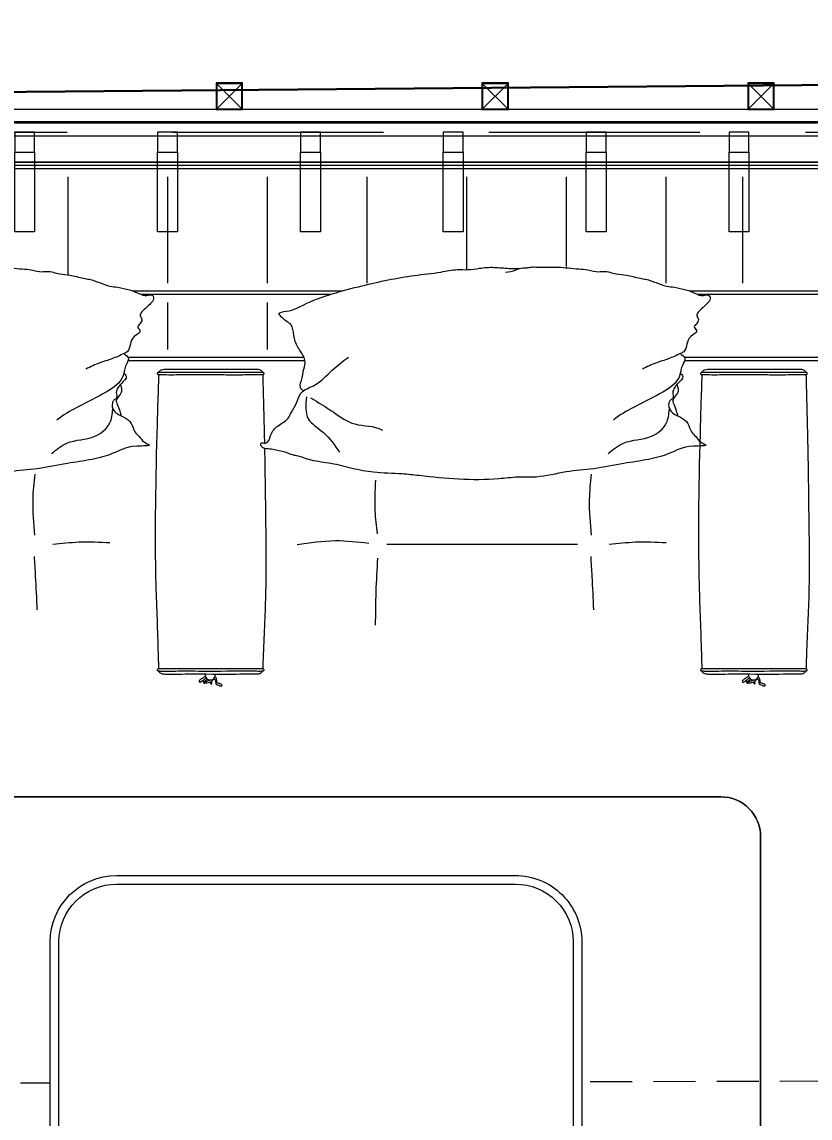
# Model space of a CAD drawing. Header units: centimetres. Extents: x 5488 to 20269, y -31398 to -19684.
# Drawn here: x 6686.1 to 6804.7, y -23093.4 to -22928.5 of the extents above; entities that cross this region are included whole.
import ezdxf

# ---------------------------------------------------------------- set-up
doc = ezdxf.new("R2010")
doc.units = ezdxf.units.CM
doc.set_wipeout_variables(frame=1)
for name, pattern in [('( Hidden )', [0.375, 0.25, -0.125]), ('DOT', [0.25, 0, -0.25]), ('HIDDEN', [9.524999999999999, 6.35, -3.175])]:
    doc.linetypes.add(name, pattern=pattern)
doc.layers.add('wipeout', color=7, linetype='Continuous', true_color=0xffffff)
for name, color, linetype, lineweight in [('xxx_Auto_Duvar_Duvar Plan Kesit', 7, 'Continuous', 30), ('xxx_Auto_FFE_UPHOLSTERY', 67, 'Continuous', 20), ('xxx_Auto_FFE_WOOD', 36, 'Continuous', 0), ('xxx_Auto_Kaplama_Doğal Taş', 43, 'Continuous', 13), ('xxx_Auto_Kaplama_Tavan Alcipan', 8, 'Continuous', 13), ('xxx_Auto_Konstruksiyon_Metal', 141, 'Continuous', 0), ('xxx_Auto_Tefris_Silik', 252, 'Continuous', 13), ('xxx_Auto_Tefris_Tefris', 32, 'Continuous', 15), ('xxx_Auto_Yardimci_Yazi', 7, 'Continuous', 9)]:
    doc.layers.add(name, color=color, linetype=linetype, lineweight=lineweight)
doc.styles.add('4N_100', font='arial.ttf', dxfattribs={"height": 16})

# ---------------------------------------------------------------- blocks, each defined once
blk = doc.blocks.new('uyt6ueueyu')
at = {"linetype": 'DOT'}
blk.add_wipeout([(-901.9077874563318, 523.8702232043166), (-841.9077874563314, 523.8702232043091), (-834.8367196444668, 520.9412910161741), (-831.9077874563328, 513.8702232043092), (-831.9077874563319, 451.68378839778853), (-834.8367196444668, 446.79915539244286), (-841.9077874563318, 443.8702232043088), (-901.9077874563322, 443.8702232043161), (-908.9788552681969, 446.7991553924511), (-911.9077874563309, 453.87022320431606), (-911.9077874563318, 513.8702232043165), (-908.9788552681968, 520.9412910161825)], dxfattribs=at).dxf.layer = 'wipeout'
at = {"color": 0}
for points in [[(-901.90778745633, 523.8702232043161), (-841.9077874563318, 523.8702232043088, -0.4142135623730577), (-831.9077874563318, 513.8702232043088), (-831.9077874563318, 453.8702232043088, -0.4142135623731325), (-841.9077874563318, 443.8702232043088), (-901.9077874563318, 443.8702232043161, -0.4142135623730576), (-911.90778745633, 453.8702232043161), (-911.9077874563318, 513.8702232043161, -0.4142135623731324)], [(-901.90778745633, 522.5702232043168), (-841.9077874563318, 522.5702232043095, -0.4142135623730618), (-833.2077874563329, 513.8702232043088), (-833.2077874563311, 453.8702232043088, -0.4142135623731326), (-841.9077874563318, 445.1702232043081), (-901.9077874563318, 445.1702232043153, -0.4142135623730618), (-910.6077874563307, 453.8702232043161), (-910.6077874563307, 513.8702232043161, -0.4142135623731326)]]:
    blk.add_lwpolyline(points, format="xyb", close=True, dxfattribs=at)
at = {"layer": 'xxx_Auto_Yardimci_Yazi', "color": 0, "linetype": '( Hidden )', "ltscale": 50, "style": '4N_100'}
blk.add_text('80x80cm', height=7, rotation=90, dxfattribs=at).set_placement((-862.0643524654037, 465.8070606345846))
blk = doc.blocks.new('lf01_sedir baza')
at = {"layer": 'xxx_Auto_FFE_WOOD'}
blk.add_lwpolyline([(3509.825064179525, 1346.786187823665), (3509.825064179525, 1350.786187823665, 0.414213562373095), (3508.825064179525, 1351.786187823665), (3235.825064179525, 1351.786187823665, 0.414213562373095), (3234.825064179525, 1350.786187823665), (3234.825064179525, 1346.786187823665, 0.414213562373095), (3235.825064179525, 1345.786187823665), (3508.825064179525, 1345.786187823665, 0.414213562373095)], format="xyb", close=True, dxfattribs=at)
at = {"layer": 'xxx_Auto_FFE_WOOD', "linetype": 'HIDDEN', "ltscale": 5}
blk.add_lwpolyline([(3234.825007155088, 1350.289649663391), (3509.825064179525, 1350.286187823665)], dxfattribs=at)
for points in [[(3309.325064179525, 1350.286187823665), (3306.325064179525, 1350.286187823665), (3306.325064179525, 1347.286187823665), (3309.325064179525, 1347.286187823665)], [(3330.825064179525, 1350.286187823665), (3327.825064179525, 1350.286187823665), (3327.825064179525, 1347.286187823665), (3330.825064179525, 1347.286187823665)], [(3352.325064179525, 1350.286187823665), (3349.325064179525, 1350.286187823665), (3349.325064179525, 1347.286187823665), (3352.325064179525, 1347.286187823665)], [(3373.825064179525, 1350.286187823665), (3370.825064179525, 1350.286187823665), (3370.825064179525, 1347.286187823665), (3373.825064179525, 1347.286187823665)], [(3395.325064179525, 1350.286187823665), (3392.325064179525, 1350.286187823665), (3392.325064179525, 1347.286187823665), (3395.325064179525, 1347.286187823665)], [(3416.825064191031, 1350.286187828075), (3413.825064191031, 1350.286187828075), (3413.825064191031, 1347.286187828075), (3416.825064191031, 1347.286187828075)], [(3309.325064179525, 1335.286187823665), (3306.325064179525, 1335.286187823665), (3306.325064179525, 1347.286187823665), (3309.325064179525, 1347.286187823665)], [(3330.825064179525, 1335.286187823665), (3327.825064179525, 1335.286187823665), (3327.825064179525, 1347.286187823665), (3330.825064179525, 1347.286187823665)], [(3352.325064179525, 1335.286187823665), (3349.325064179525, 1335.286187823665), (3349.325064179525, 1347.286187823665), (3352.325064179525, 1347.286187823665)], [(3373.825064179525, 1335.286187823665), (3370.825064179525, 1335.286187823665), (3370.825064179525, 1347.286187823665), (3373.825064179525, 1347.286187823665)], [(3395.325064179525, 1335.286187823665), (3392.325064179525, 1335.286187823665), (3392.325064179525, 1347.286187823665), (3395.325064179525, 1347.286187823665)], [(3416.825064191031, 1335.286187828075), (3413.825064191031, 1335.286187828075), (3413.825064191031, 1347.286187828075), (3416.825064191031, 1347.286187828075)]]:
    blk.add_lwpolyline(points, close=True, dxfattribs=at)
at = {"layer": 'xxx_Auto_FFE_WOOD'}
blk.add_lwpolyline([(3526.075064179525, 1344.286187823665), (3526.075064179525, 1126.286187823665, -0.4142135623730945), (3520.075064179525, 1120.286187823665), (3424.575064179525, 1120.286187823665, -0.4142135623730951), (3418.575064179525, 1126.286187823665), (3418.575064179525, 1244.286187823665, 0.4142135623730951), (3412.575064179525, 1250.286187823665), (3224.575064179525, 1250.286187823665, -0.4142135623730945), (3218.575064179525, 1256.286187823665), (3218.575064179525, 1265.286187823665)], format="xyb", dxfattribs=at)
blk = doc.blocks.new('yastık üst')
for points in [[(77.04583581244094, -19.765483619812258), (75.91175012774931, -19.516103863109407), (75.33179819912327, -19.440482232955915), (74.96312488241534, -19.4327168347061), (74.46563936002664, -19.303532199747124), (74.25782436458002, -19.126978668373354), (74.14985511077785, -18.898112296095377), (74.13149080302028, -18.657757446957717), (74.1314908030181, -18.65775744696738), (74.51081876271954, -18.556260042775122), (74.76834639676736, -18.583538971181582), (75.11709956986036, -18.449411517474545), (75.37662801653173, -18.048649015807044), (75.64640912637049, -17.298843773886148), (75.87455576571034, -16.77404007513286), (76.63552889302917, -16.028524908451757), (77.60538401669082, -15.373785343226572), (78.26154970233652, -14.764793777344082), (78.81732400278023, -13.76606319830934), (79.44236594168524, -12.643119629693516), (79.73843719598996, -11.886039276850084), (79.96092230290316, -11.359494656120063), (80.37922346640369, -10.819691012766327), (80.50477871706705, -10.67763604320993), (80.16626969518728, -10.33094036504859), (80.046900903682, -10.061806964961193), (80.03248883848332, -9.766540203973861), (80.11765639376019, -9.43658881235639), (80.27240260207746, -9.00214900599272), (80.37616750135521, -8.649647981756985), (80.59802558190977, -7.417563060557569), (80.7292411564839, -6.958421404465739), (80.7894041447673, -6.456591392490054), (80.72925130612612, -5.984651189049345), (80.60389469537466, -5.618904508372722), (80.10106665857543, -4.74452452532492), (79.61055033744232, -3.9868475377865167), (79.35562086083698, -3.4201724168730294), (79.21206879136653, -2.9624927131949477), (79.04635522398333, -2.0548779286087893), (78.89743465211966, -1.2356013045418734), (78.76560877431562, -0.9238807653199501), (78.561438920829, -0.660696647075099), (78.20021709110175, -0.3872492645447494), (77.93671549851472, -0.21283246086254337), (77.6155215632561, 0.04936082938370134), (77.39635893853541, 0.25664753087518477), (77.2109592819214, 0.4326067952268886), (77.0216108702371, 0.627237810227598), (76.91587171808621, 0.7649064883085259), (76.86423054802668, 0.8833851461059794), (76.90300147362784, 1.0109582392028074), (76.98775470289546, 1.0710780098399368), (77.15855976607278, 1.1334698727803953), (77.36387491232912, 1.1783486426034102), (77.7268222881547, 1.22819158579496), (78.18375509425982, 1.3054832317573357), (78.54238067753217, 1.3835080059320006), (78.88468254780246, 1.4798385499289282), (79.65948946571153, 1.7856069397709007), (81.2712177963067, 2.583557577285575), (83.65312756257401, 3.4965712641471924), (85.72839300104914, 4.142859235891379), (89.1583586602143, 5.052455239940073), (92.8748380071447, 5.9025997514135895), (97.09394731836164, 6.63605935627875), (100.60620522944386, 7.075610040300987), (102.91305513834992, 7.457806877175045), (104.34135942344057, 7.535697240991439), (105.63924856331018, 7.558690771269781), (106.65926840627058, 7.709076895068421), (107.54657475749164, 7.805808839251071), (108.79626254367922, 7.882980762762315), (110.09510010000947, 7.827885131157856), (111.46562590428279, 7.720866808269108), (113.04018281344, 7.715295224307951), (113.70990218212715, 7.811748178043942), (114.56722338592412, 7.8101504382290585), (116.21403422609792, 7.931271503686304), (117.80428372576831, 8.055357499921882), (119.21803063106559, 8.028616244807154), (119.92836087567136, 7.951363747817922), (121.08839491272388, 7.967672275897769), (122.09899101740001, 7.950776944390768), (122.69398966560793, 7.98800358964705), (123.36609432212934, 8.043867838402264), (124.95596557679178, 8.000009320133302), (114.22814353117012, 7.926729086862451), (115.46001438072445, 7.909530886362418), (116.6411013565536, 7.901098873064186), (117.94182439667671, 7.905804442513954), (119.06948595094111, 7.893242205280302), (120.0883738590299, 7.8200410825711515), (121.63459250449161, 7.670739328371525), (122.60028651675569, 7.609218587088449), (123.39103362998641, 7.504540985002194), (124.11438249571295, 7.341317022938455), (124.73396484997009, 7.235152235427563), (125.61960870512549, 7.268581107241673), (126.08349157784848, 7.250983991710655), (126.79946623348721, 7.100040996052911), (127.48581690927699, 6.919897809520336), (128.2655801090035, 6.794542615912405), (129.48015526773733, 6.632493659639437), (130.18033630899532, 6.471724321512383), (131.17419910556148, 6.236303331098114), (131.8389493884693, 6.122733485205316), (132.65136687389435, 5.9225566354810155), (133.226207070623, 5.723190124332035), (133.7105700534605, 5.539039159172717), (134.1295743370688, 5.3664946288666755), (134.7295595728141, 5.1094218459910365), (135.64742235673106, 4.983367264564507), (136.22094487736473, 4.86948785629113), (137.28183891859575, 4.706872656348466), (138.03959658239756, 4.507996954697006), (138.48373637392427, 4.406755631813027), (139.21075850158257, 4.100308095907749), (139.63212617892523, 3.9169465463703546), (140.10596276554128, 3.7198449358869397), (140.55937949118393, 3.633713650647593), (141.08608589628494, 3.7044507427990396), (141.37790780739803, 3.7282960067277884), (141.5583369140852, 3.663554708685794), (141.7062333228169, 3.458115159457151), (141.7476249902678, 3.2638705787014572), (141.70498915780743, 3.01271213561256), (141.61351217343878, 2.824013535889179), (141.42405992683575, 2.574347932837327), (141.18550806330256, 2.3031908629209568), (140.84745207737242, 2.0582092721874687), (140.11844824583687, 1.3327466584481016), (139.8343672617735, 0.9784272532759388), (139.75235354253283, 0.5053825640131606), (139.9443215206739, 0.15600132688135204), (139.86018728960053, -0.36418470044897333), (139.66441942349607, -0.6395363484800924), (139.50729260056227, -0.8184305004445207), (139.35757472502365, -1.025644006246182), (139.5061252885017, -1.3619177973790073), (139.70851365766885, -1.7519052899103968), (139.48549365190294, -2.0499970473038474), (139.25090221954883, -2.190859412226601), (138.9337682640122, -2.438223200091528), (138.68996732314977, -2.658460654674059), (138.54627950162347, -2.7578584518460048), (138.36829259519314, -3.242196536505176), (138.16939196686394, -4.1375480129075015), (138.01977284743901, -4.451389449348881), (137.76852507055025, -4.803905604634252), (137.50082183973558, -4.98397300750004), (137.30575911167801, -5.172599977934553), (137.6488094054339, -5.388196994415864), (137.92436250936072, -5.696132440288437), (137.85494757366166, -6.275787472457509), (137.6898852400621, -6.6272708151727215), (137.44842828030096, -7.198873691313963), (137.3827571902669, -7.424156662354321), (137.3078800834735, -7.796333117590109), (137.26193978438107, -8.058281172501665), (137.46925171892775, -8.245443007895929), (137.61924467142705, -8.406833242224025), (137.62096938897125, -8.734528206232653), (137.46342008952294, -8.997852717071893), (137.22561256994567, -9.257091517859692), (136.76441360280455, -9.763041496735852), (136.94946771438563, -10.340621448267896), (136.9720176031171, -10.61290128984696), (136.77790602961565, -11.17979983935885), (136.39702231003017, -11.667960553140219), (136.2043184232631, -12.069699117388964), (136.35102723753937, -12.800065363399554), (136.5123837628243, -13.225814589601356), (136.80282467263748, -14.11838431840441), (136.93001899555827, -14.497422059260089), (137.6833495857288, -14.912677888566364), (138.35111623643846, -15.571000768229084), (138.68124172660302, -16.369704260673174), (138.90386067253618, -16.850668024404328), (139.23503669286322, -17.235026416370502), (139.72745870648353, -17.761372713977252), (140.169233075786, -18.27731596446276), (140.73828339634068, -18.631118179813328), (141.1114641273104, -18.89076692503994), (141.11146412727138, -18.89076692509613), (140.5690284963903, -18.98541468749444), (140.06833004012006, -18.90199093443387), (139.467102287769, -19.021467852767373), (138.51860622532638, -19.105741300149646), (137.30111853212466, -19.39329306739174), (136.00946811011644, -19.93841689712015), (132.95781576707742, -20.90384031583487), (130.3978924074893, -21.37124780756224), (123.1084859000697, -22.583882644075402), (119.06021523509838, -22.970389307965128), (114.85918109630916, -23.27437913863944), (121.15241490557489, -23.72355362623823), (118.73935862604489, -23.780442254795098), (116.76877231645277, -23.580735112564945), (113.46710326906685, -23.808130217632247), (109.7646807943811, -23.938269298941876), (105.35102604137408, -23.909826392989025), (105.35102604137408, -23.909826392989025), (101.97184746072787, -23.774680625846948), (99.32163137692018, -23.587042101535786), (97.43012617614667, -23.404129892958025), (94.8420088858275, -23.172960219405333), (92.40330453632062, -23.05612269446562), (90.87932370033475, -22.92652153268451), (88.3178901075135, -22.476862053209437), (86.8980899566622, -22.13456402711335), (85.4109740857884, -21.780336893620046), (83.87777124231121, -21.51004721140906), (82.46781109648282, -21.28958496933143), (80.8556686153624, -20.861497398943158), (78.91225568008315, -20.35999591665029), (78.11246402823568, -20.056652620281994)], [(160.79583581244094, -19.765483619812258), (159.66175012774931, -19.516103863109407), (159.08179819912328, -19.440482232955915), (158.71312488241534, -19.4327168347061), (158.21563936002664, -19.303532199747124), (158.00782436458002, -19.126978668373354), (157.89985511077785, -18.898112296095377), (157.88149080302028, -18.657757446957717), (157.8814908030181, -18.65775744696738), (158.26081876271954, -18.556260042775122), (158.51834639676736, -18.583538971181582), (158.86709956986036, -18.449411517474545), (159.12662801653173, -18.048649015807044), (159.3964091263705, -17.298843773886148), (159.62455576571034, -16.77404007513286), (160.38552889302917, -16.028524908451757), (161.3553840166908, -15.373785343226572), (162.01154970233654, -14.764793777344082), (162.56732400278023, -13.76606319830934), (163.19236594168524, -12.643119629693516), (163.48843719598995, -11.886039276850084), (163.71092230290316, -11.359494656120063), (164.1292234664037, -10.819691012766327), (164.25477871706707, -10.67763604320993), (163.91626969518728, -10.33094036504859), (163.796900903682, -10.061806964961193), (163.78248883848332, -9.766540203973861), (163.86765639376017, -9.43658881235639), (164.02240260207748, -9.00214900599272), (164.1261675013552, -8.649647981756985), (164.34802558190975, -7.417563060557569), (164.4792411564839, -6.958421404465739), (164.5394041447673, -6.456591392490054), (164.47925130612612, -5.984651189049345), (164.35389469537466, -5.618904508372722), (163.85106665857543, -4.74452452532492), (163.3605503374423, -3.9868475377865167), (163.10562086083698, -3.4201724168730294), (162.96206879136653, -2.9624927131949477), (162.7963552239833, -2.0548779286087893), (162.64743465211967, -1.2356013045418734), (162.5156087743156, -0.9238807653199501), (162.311438920829, -0.660696647075099), (161.95021709110176, -0.3872492645447494), (161.68671549851473, -0.21283246086254337), (161.3655215632561, 0.04936082938370134), (161.1463589385354, 0.25664753087518477), (160.96095928192142, 0.4326067952268886), (160.77161087023708, 0.627237810227598), (160.6658717180862, 0.7649064883085259), (160.61423054802668, 0.8833851461059794), (160.65300147362782, 1.0109582392028074), (160.73775470289544, 1.0710780098399368), (160.90855976607278, 1.1334698727803953), (161.11387491232912, 1.1783486426034102), (161.4768222881547, 1.22819158579496), (161.93375509425982, 1.3054832317573357), (162.29238067753218, 1.3835080059320006), (162.63468254780247, 1.4798385499289282), (163.40948946571154, 1.7856069397709007), (165.0212177963067, 2.583557577285575), (167.403127562574, 3.4965712641471924), (169.47839300104914, 4.142859235891379), (172.9083586602143, 5.052455239940073), (176.62483800714472, 5.9025997514135895), (180.84394731836164, 6.63605935627875), (184.35620522944387, 7.075610040300987), (186.66305513834993, 7.457806877175045), (188.09135942344057, 7.535697240991439), (189.38924856331016, 7.558690771269781), (190.4092684062706, 7.709076895068421), (191.29657475749164, 7.805808839251071), (192.54626254367923, 7.882980762762315), (193.8451001000095, 7.827885131157856), (195.2156259042828, 7.720866808269108), (196.79018281344, 7.715295224307951), (197.45990218212717, 7.811748178043942), (198.31722338592414, 7.8101504382290585), (199.9640342260979, 7.931271503686304), (201.55428372576833, 8.055357499921882), (202.96803063106557, 8.028616244807154), (203.67836087567136, 7.951363747817922), (204.83839491272388, 7.967672275897769), (205.8489910174, 7.950776944390768), (206.44398966560792, 7.98800358964705), (207.11609432212936, 8.043867838402264), (208.70596557679178, 8.000009320133302), (197.9781435311701, 7.926729086862451), (199.21001438072443, 7.909530886362418), (200.3911013565536, 7.901098873064186), (201.6918243966767, 7.905804442513954), (202.8194859509411, 7.893242205280302), (203.8383738590299, 7.8200410825711515), (205.3845925044916, 7.670739328371525), (206.3502865167557, 7.609218587088449), (207.1410336299864, 7.504540985002194), (207.86438249571296, 7.341317022938455), (208.4839648499701, 7.235152235427563), (209.36960870512547, 7.268581107241673), (209.83349157784846, 7.250983991710655), (210.5494662334872, 7.100040996052911), (211.235816909277, 6.919897809520336), (212.0155801090035, 6.794542615912405), (213.23015526773733, 6.632493659639437), (213.93033630899532, 6.471724321512383), (214.92419910556148, 6.236303331098114), (215.5889493884693, 6.122733485205316), (216.40136687389435, 5.9225566354810155), (216.976207070623, 5.723190124332035), (217.4605700534605, 5.539039159172717), (217.8795743370688, 5.3664946288666755), (218.4795595728141, 5.1094218459910365), (219.39742235673106, 4.983367264564507), (219.97094487736473, 4.86948785629113), (221.03183891859575, 4.706872656348466), (221.78959658239756, 4.507996954697006), (222.23373637392427, 4.406755631813027), (222.96075850158257, 4.100308095907749), (223.38212617892523, 3.9169465463703546), (223.85596276554128, 3.7198449358869397), (224.30937949118393, 3.633713650647593), (224.83608589628494, 3.7044507427990396), (225.12790780739803, 3.7282960067277884), (225.3083369140852, 3.663554708685794), (225.4562333228169, 3.458115159457151), (225.4976249902678, 3.2638705787014572), (225.45498915780743, 3.01271213561256), (225.36351217343878, 2.824013535889179), (225.17405992683575, 2.574347932837327), (224.93550806330256, 2.3031908629209568), (224.59745207737242, 2.0582092721874687), (223.86844824583687, 1.3327466584481016), (223.5843672617735, 0.9784272532759388), (223.50235354253283, 0.5053825640131606), (223.6943215206739, 0.15600132688135204), (223.61018728960053, -0.36418470044897333), (223.41441942349607, -0.6395363484800924), (223.25729260056227, -0.8184305004445207), (223.10757472502365, -1.025644006246182), (223.2561252885017, -1.3619177973790073), (223.45851365766885, -1.7519052899103968), (223.23549365190294, -2.0499970473038474), (223.00090221954883, -2.190859412226601), (222.6837682640122, -2.438223200091528), (222.43996732314977, -2.658460654674059), (222.29627950162347, -2.7578584518460048), (222.11829259519314, -3.242196536505176), (221.91939196686394, -4.1375480129075015), (221.76977284743901, -4.451389449348881), (221.51852507055025, -4.803905604634252), (221.25082183973558, -4.98397300750004), (221.05575911167801, -5.172599977934553), (221.3988094054339, -5.388196994415864), (221.67436250936072, -5.696132440288437), (221.60494757366166, -6.275787472457509), (221.4398852400621, -6.6272708151727215), (221.19842828030096, -7.198873691313963), (221.1327571902669, -7.424156662354321), (221.0578800834735, -7.796333117590109), (221.01193978438107, -8.058281172501665), (221.21925171892775, -8.245443007895929), (221.36924467142705, -8.406833242224025), (221.37096938897125, -8.734528206232653), (221.21342008952294, -8.997852717071893), (220.97561256994567, -9.257091517859692), (220.51441360280455, -9.763041496735852), (220.69946771438563, -10.340621448267896), (220.7220176031171, -10.61290128984696), (220.52790602961565, -11.17979983935885), (220.14702231003017, -11.667960553140219), (219.9543184232631, -12.069699117388964), (220.10102723753937, -12.800065363399554), (220.2623837628243, -13.225814589601356), (220.55282467263748, -14.11838431840441), (220.68001899555827, -14.497422059260089), (221.4333495857288, -14.912677888566364), (222.10111623643846, -15.571000768229084), (222.43124172660302, -16.369704260673174), (222.65386067253618, -16.850668024404328), (222.98503669286322, -17.235026416370502), (223.47745870648353, -17.761372713977252), (223.919233075786, -18.27731596446276), (224.48828339634068, -18.631118179813328), (224.8614641273104, -18.89076692503994), (224.86146412727138, -18.89076692509613), (224.3190284963903, -18.98541468749444), (223.81833004012006, -18.90199093443387), (223.217102287769, -19.021467852767373), (222.26860622532638, -19.105741300149646), (221.05111853212466, -19.39329306739174), (219.75946811011644, -19.93841689712015), (216.70781576707742, -20.90384031583487), (214.1478924074893, -21.37124780756224), (206.8584859000697, -22.583882644075402), (202.81021523509838, -22.970389307965128), (198.60918109630916, -23.27437913863944), (204.9024149055749, -23.72355362623823), (202.4893586260449, -23.780442254795098), (200.51877231645275, -23.580735112564945), (197.21710326906685, -23.808130217632247), (193.5146807943811, -23.938269298941876), (189.1010260413741, -23.909826392989025), (189.1010260413741, -23.909826392989025), (185.72184746072787, -23.774680625846948), (183.07163137692018, -23.587042101535786), (181.18012617614667, -23.404129892958025), (178.5920088858275, -23.172960219405333), (176.1533045363206, -23.05612269446562), (174.62932370033477, -22.92652153268451), (172.0678901075135, -22.476862053209437), (170.6480899566622, -22.13456402711335), (169.1609740857884, -21.780336893620046), (167.6277712423112, -21.51004721140906), (166.21781109648282, -21.28958496933143), (164.6056686153624, -20.861497398943158), (162.66225568008315, -20.35999591665029), (161.86246402823568, -20.056652620281994)]]:
    blk.add_wipeout(points).dxf.layer = 'xxx_Auto_FFE_UPHOLSTERY'
for points in [[(110.9479512275338, 7.166940153134419), (112.5188895692336, 7.479895774880788), (113.0401828134545, 7.715295224312285), (114.1938555949982, 7.807038460625336), (114.8440789559518, 7.918129986614076), (115.73318950268, 7.909241437435412), (117.2126015366739, 7.898809576081476), (118.8807905425219, 7.900409057685465), (121.9696182312382, 7.644584293500884), (123.3425634662799, 7.513510560409486), (125.0122652373811, 7.224174534758276), (125.7161578694122, 7.272050191189919), (127.6119792354075, 6.892487313136371), (129.1608820124547, 6.689107448815776), (130.1531637481548, 6.478529958234503), (131.2171183666123, 6.228088884639874), (132.0582342819107, 6.08051231754871), (135.1591894165576, 5.07043898525626), (136.3701255128108, 4.881696796288452), (138.1091329005976, 4.487357782314575), (139.5420898630709, 3.957902371956152), (140.7320325592664, 3.640512888243393), (141.5652243122895, 3.658355871537424), (141.7402762257316, 3.336624251445755), (141.4471735498082, 2.591282669476641), (140.1684954645752, 1.384051912955329), (139.7431118030072, 0.532528891302718), (139.97754108146, 0.04466145072183281), (139.8778375994152, -0.3326062142114097), (139.4777617141535, -0.8511914493319637), (139.3566030393267, -1.029100263693181), (139.6902411751817, -1.611527624687369), (138.8353260913009, -2.516678780912116), (138.2505654901724, -3.692714888153205), (137.760889784764, -4.810771211756219), (137.2834185276606, -5.08989938220293), (135.4504985095737, -5.886894659885002), (133.6798849584065, -6.483415322934889), (131.5512753691928, -7.432292218385555)], [(164.2799102403551, -10.69982561352299), (163.8364322193593, -10.19203612829915), (164.1038804452364, -8.739824197340567), (164.2691756990043, -7.744293604799168), (164.5394913707569, -6.447145299074691), (163.9982423451638, -4.964290496047397), (163.4426665631399, -4.131779901636037), (162.8338189643055, -2.332469078819486), (162.3736938303518, -0.7250149859573867), (161.635947965935, -0.1764892042374413), (161.1078383433942, 0.2932292019249871), (160.6113235664525, 0.914108891851356), (161.7262648216984, 1.269820865387373), (164.3324255675398, 2.256535190494105), (168.6287728874722, 3.889312608065666), (173.1126710409244, 5.102484941824514), (180.9798633017872, 6.65415833842053), (184.9849277306912, 7.174894317426151), (187.4830337945677, 7.531312106792029), (189.0913323654495, 7.537959128078001), (190.7374397617532, 7.73637962495377), (193.0038014099155, 7.879504800663199), (195.2094281790214, 7.721157900288745), (196.7901828134545, 7.715295224312285)], [(194.6979512275338, 7.166940153134419), (196.2688895692336, 7.479895774880788), (196.7901828134545, 7.715295224312285), (197.9438555949982, 7.807038460625336), (198.5940789559518, 7.918129986614076), (199.48318950268, 7.909241437435412), (200.9626015366739, 7.898809576081476), (202.6307905425219, 7.900409057685465), (205.7196182312382, 7.644584293500884), (207.0925634662799, 7.513510560409486), (208.7622652373811, 7.224174534758276), (209.4661578694122, 7.272050191189919), (211.3619792354075, 6.892487313136371), (212.9108820124547, 6.689107448815776), (213.9031637481548, 6.478529958234503), (214.9671183666123, 6.228088884639874), (215.8082342819107, 6.08051231754871), (218.9091894165576, 5.07043898525626), (220.1201255128108, 4.881696796288452), (221.8591329005976, 4.487357782314575), (223.2920898630709, 3.957902371956152), (224.4820325592664, 3.640512888243393), (225.3152243122895, 3.658355871537424), (225.4902762257316, 3.336624251445755), (225.1971735498082, 2.591282669476641), (223.9184954645752, 1.384051912955329), (223.4931118030072, 0.532528891302718), (223.72754108146, 0.04466145072183281), (223.6278375994152, -0.3326062142114097), (223.2277617141535, -0.8511914493319637), (223.1066030393267, -1.029100263693181), (223.4402411751817, -1.611527624687369), (222.5853260913009, -2.516678780912116), (222.0005654901724, -3.692714888153205), (221.510889784764, -4.810771211756219), (221.0334185276606, -5.08989938220293), (219.2004985095737, -5.886894659885002), (217.4298849584065, -6.483415322934889), (215.3012753691928, -7.432292218385555)], [(137.3057591116813, -5.172599977931895), (137.9313119496273, -5.714491050777724), (137.6190839163337, -6.773575513425385), (137.3411958146171, -7.609081206832343), (137.2413748714935, -8.15428602735301), (134.1091305075061, -11.16624288376443), (130.9803038143054, -12.78714104114442), (127.9626414038594, -14.51610408139459), (127.1801583633769, -15.10030125146841)], [(158.7131248824189, -19.43271683470266), (157.9791685821674, -19.08369268264687), (157.9172373139027, -18.5835906850516), (158.5086880291783, -18.5835906850516), (159.3876998562937, -17.32089052792617), (160.4155823464971, -16.0059123905794), (161.9887627609623, -14.79495404622321), (162.4806372947296, -13.92601932353318), (163.2551127902589, -12.50356004996138), (163.893730884447, -11.06794354098201), (165.9660827474945, -9.845566207442971), (168.6099684866531, -7.58602299991071), (171.0617790354681, -5.642112387713496)], [(221.0557591116813, -5.172599977931895), (221.6813119496273, -5.714491050777724), (221.3690839163337, -6.773575513425385), (221.0911958146171, -7.609081206832343), (220.9913748714935, -8.15428602735301), (217.8591305075061, -11.16624288376443), (214.7303038143054, -12.78714104114442), (211.7126414038594, -14.51610408139459), (210.9301583633769, -15.10030125146841)], [(137.1998610153296, -8.006755159800377), (137.6373208881614, -8.50409727628903), (136.8905196008436, -9.583865471664467), (136.3752312389279, -10.24434909585943), (136.1332909637713, -10.95110620032938), (136.166878194992, -11.72787921330746), (135.7690984210822, -12.12420096915957), (135.5389350961959, -12.50838780308732), (135.7690984210822, -13.65727998329567), (137.2714217693519, -14.66592734400001), (138.3854674317972, -15.62850539754254), (138.9256204703324, -16.88359417644097), (139.5727577312045, -17.57172360222648), (140.3157757461577, -18.39224563504831), (141.0957347245985, -18.83133975590681), (139.2459382165689, -19.03283541918063), (135.5303350985705, -20.1466885889331), (132.4749881400494, -21.00592308601881), (128.7633471724585, -21.63150671091535), (124.2294402255811, -22.42484576453171), (120.0828257924968, -22.89589589420029), (115.5899984382431, -23.66192053909799), (112.8206554436911, -23.6945139271902), (109.9285865682214, -23.93653891619761), (97.943537635756, -23.45777483452912), (95.39531747170076, -23.20873959589517), (91.08540232560517, -22.94999450117029), (87.89437743330018, -22.37932288539923), (84.68667480854674, -21.63750456835078), (81.69809485288897, -21.11765740572446), (79.49738926302598, -20.47883347675997), (78.87863193383419, -20.35050441940439), (78.20644517523942, -20.09191871861731), (76.45780920815923, -19.63737042510002), (75.46599654234706, -19.44960451747102), (74.96312488241892, -19.43271683470266)], [(220.9498610153296, -8.006755159800377), (221.3873208881614, -8.50409727628903), (220.6405196008436, -9.583865471664467), (220.1252312389279, -10.24434909585943), (219.8832909637713, -10.95110620032938), (219.916878194992, -11.72787921330746), (219.5190984210822, -12.12420096915957), (219.2889350961959, -12.50838780308732), (219.5190984210822, -13.65727998329567), (221.0214217693519, -14.66592734400001), (222.1354674317972, -15.62850539754254), (222.6756204703324, -16.88359417644097), (223.3227577312045, -17.57172360222648), (224.0657757461577, -18.39224563504831), (224.8457347245985, -18.83133975590681), (222.9959382165689, -19.03283541918063), (219.2803350985705, -20.1466885889331), (216.2249881400494, -21.00592308601881), (212.5133471724585, -21.63150671091535), (207.9794402255811, -22.42484576453171), (203.8328257924968, -22.89589589420029), (199.3399984382431, -23.66192053909799), (196.5706554436911, -23.6945139271902), (193.6785865682214, -23.93653891619761), (181.693537635756, -23.45777483452912), (179.1453174717008, -23.20873959589517), (174.8354023256052, -22.94999450117029), (171.6443774333002, -22.37932288539923), (168.4366748085467, -21.63750456835078), (165.448094852889, -21.11765740572446), (163.247389263026, -20.47883347675997), (162.6286319338342, -20.35050441940439), (161.9564451752394, -20.09191871861731), (160.2078092081592, -19.63737042510002), (159.2159965423471, -19.44960451747102), (158.7131248824189, -19.43271683470266)], [(136.9300189955593, -14.49742205925941), (136.6923371246794, -13.78093922829066), (136.3225883403138, -12.73449228505888), (136.1837609354534, -12.34460696367387), (136.3858376350363, -11.68453336433959), (136.9300189955593, -10.88830103778855), (136.9300189955593, -10.24553988755906), (136.7644136028066, -9.76304149673524)], [(220.6800189955593, -14.49742205925941), (220.4423371246794, -13.78093922829066), (220.0725883403138, -12.73449228505888), (219.9337609354534, -12.34460696367387), (220.1358376350363, -11.68453336433959), (220.6800189955593, -10.88830103778855), (220.6800189955593, -10.24553988755906), (220.5144136028066, -9.76304149673524)], [(164.7471004053059, -11.57986570195862), (165.0245364699604, -14.88793768457799), (167.2919779964122, -16.9841160246142), (169.7113648823361, -19.94295443968076)], [(165.3753688821052, -11.73390392369402), (168.8410588057777, -13.92933721280497), (172.0222136993834, -15.68071304367368), (176.1051579818632, -16.58098250745934), (176.1819721442771, -16.62779430617047)], [(126.3774822350679, -20.14231329025097), (128.7101312024115, -18.56101005328128), (132.9049048247452, -17.51910429405325), (135.1560791180254, -15.53116124038752), (135.6066628894478, -13.4799465490596)], [(210.1274822350679, -20.14231329025097), (212.4601312024115, -18.56101005328128), (216.6549048247452, -17.51910429405325), (218.9060791180254, -15.53116124038752), (219.3566628894478, -13.4799465490596)]]:
    blk.add_spline(points, degree=3)
blk = doc.blocks.new('mimder plan')
blk.add_line((-56.26679740497093, -62), (-27.57515029530441, -62))
for points in [[(-196, -10.5), (-196, -95, 0.4142135623730951), (-191, -100), (-5.99997067260756, -100, -0.4142135623730951), (2.932739243988181e-05, -106), (2.932739243988181e-05, -224.0000000000036, 0.4142135623731054), (6.00002932739244, -230.0000000000036), (97.00005865478215, -230.0000000000036, 0.4142135623730951), (103.0000586547822, -224.0000000000036), (103.0000586547822, -10.5, 0.4142135623730951), (97.00005865478215, -4.5), (-190, -4.5, 0.414213562373095)], [(97.00002932738698, -5.5, -0.4142135623729428), (100.500029327387, -9), (100.5000293273943, -20.4142135623697, -0.414213562373095), (97.00002932739426, -23.9142135623697), (-189.4999999999909, -23.9142135623697, -0.414213562373095), (-192.9999999999891, -20.41421356237333), (-192.9999999999982, -9, -0.4142135623732472), (-189.4999999999982, -5.5)]]:
    blk.add_lwpolyline(points, format="xyb", close=True)
for points in [[(97.00005865478306, -24.4142135623697), (-189.4999999999909, -24.4142135623697, -0.4142135623729902), (-193.4999999999909, -20.41421356237333), (-193.4999999999982, -9, -0.4142135623732038), (-189.4999999999982, -5), (97.00002932738698, -5), (101.000029327387, -9)], [(101.000029327387, -9), (101.0000293273943, -30.4142135623697, -0.4142135623732038), (97.00002932739426, -34.4142135623697), (-173.5, -34.4142135623697)], [(100.5000293273906, -22.3507052354762), (100.5000293273943, -30.4142135623697, -0.414213562373095), (97.00002932739426, -33.9142135623697), (-173.5, -33.9142135623697)]]:
    blk.add_lwpolyline(points, format="xyb")
for points in [[(-104.2499999999964, -6.707106781221228), (-104.2499999999964, -22.70710678122123)], [(-89.24999999999636, -6.707106781221228), (-89.24999999999636, -22.70710678122123)], [(-74.24999999999636, -6.707106781221228), (-74.24999999999636, -22.70710678122123)], [(-59.24999999999636, -6.707106781221228), (-59.24999999999636, -22.70710678122123)], [(-44.24999999999636, -6.707106781221228), (-44.24999999999636, -22.70710678122123)], [(-29.24999999999636, -6.707106781221228), (-29.24999999999636, -22.70710678122123)], [(-14.24999999999636, -6.707106781221228), (-14.24999999999636, -22.70710678122123)], [(-104.2499999999891, -25.62132034359092), (-104.2499999999891, -32.70710678121395)], [(-89.24999999998909, -25.62132034359092), (-89.24999999998909, -32.70710678121395)], [(-74.24999999998909, -25.62132034359092), (-74.24999999998909, -32.70710678121395)], [(-59.24999999998909, -25.62132034359092), (-59.24999999998909, -32.70710678121395)], [(-44.24999999998909, -25.62132034359092), (-44.24999999998909, -32.70710678121395)], [(-29.24999999998909, -25.62132034359092), (-29.24999999998909, -32.70710678121395)], [(-14.24999999998909, -25.62132034359092), (-14.24999999998909, -32.70710678121395)]]:
    blk.add_lwpolyline(points)
for points in [[(-90.61770753731071, -36.16829305965803), (-90.54150371145988, -36.16013036361255), (-90.31211340564732, -36.16172122945864), (-89.76425516296513, -36.16172122945864), (-89.22085014170625, -36.16500714455833), (-85.90130435799801, -36.16172122945864), (-85.30198014460439, -36.16172122945864), (-82.67041008018168, -36.16172122945864), (-81.44922586699067, -36.16172122945864), (-80.21084544820951, -36.16172122945864), (-79.18044698551785, -36.16172122945864), (-78.63348909066735, -36.16172122945864), (-77.45985785702214, -36.16172122945864), (-76.84960786351621, -36.16172122945864), (-76.40759435950713, -36.16172122945864), (-75.42863491450407, -36.16172122945864), (-75.07773096133133, -36.1614230319683), (-74.96493930709948, -36.16172122945864), (-74.91213205727581, -36.16635321979265), (-74.84112321168323, -36.1825317509647), (-74.78090246294778, -36.21499036810565), (-74.74297616646254, -36.2532940736055), (-74.72530383392768, -36.28220525146753), (-74.71873045803659, -36.32601768697714), (-74.72530383392768, -36.36763957096264), (-74.74940664008136, -36.40707072779333), (-74.78915184382822, -36.44342237349338), (-74.86553747889957, -36.47607520833844), (-74.95537455742306, -36.49031414449564), (-75.04670469478151, -36.49031414449564), (-75.19073347208177, -36.49031414449564), (-75.47660982349407, -36.49031414449564), (-75.7311516110858, -36.49031414449564), (-76.09600986945952, -36.49031414449564), (-76.57636784647366, -36.49031414449564), (-76.91955666045396, -36.49031414449564), (-79.74727078573233, -36.49585066608779), (-81.0672917935517, -36.49031414449564), (-82.5838908484111, -36.49031414449564), (-83.93189368723506, -36.49031414449564), (-84.75705903889866, -36.49031414449564), (-86.7799246026334, -36.49031414449564), (-89.83546746252068, -36.49031414449564), (-90.30769704724844, -36.49031414449564), (-90.54505511573007, -36.49031414449564), (-90.56405322397586, -36.48948958284018), (-90.61770753731071, -36.48374231429625), (-90.67467747964838, -36.46840810238064), (-90.72874248315202, -36.44279846771678), (-90.76232334729866, -36.40707072779333), (-90.78642615345052, -36.36763957096264), (-90.79519074021664, -36.32601768697714), (-90.78642615345052, -36.28220525146753), (-90.76232334729866, -36.24277409463684), (-90.72507378936461, -36.20991476800918), (-90.67467747964838, -36.18362744721526), (-90.61770753731071, -36.16829305965803)], [(-90.54211294436936, -36.16172122945864), (-90.40078382232787, -35.89884679204988), (-90.17071309883067, -35.76302820684577), (-89.75439484239723, -35.66225967543141), (-89.19094882336321, -35.65973623895115), (-87.80646331583739, -35.65130656655674), (-84.98270819210484, -35.65616139901977), (-78.24368383233195, -35.65313118230551), (-76.67652217679824, -35.65678312099408), (-75.9578252918709, -35.66225967543141), (-75.75733514498097, -35.66225967543141), (-75.46372123162291, -35.71483466829523), (-75.18544528091843, -35.83889849019033), (-75.0408294709323, -35.98647148742748), (-74.98605073946783, -36.08943074599665), (-74.96329638272618, -36.16829305965803)], [(-90.57892262501446, -36.48853750923445), (-90.74034449088504, -41.02267320532701), (-90.82255341316886, -43.91764566550046), (-91.0038323497447, -68.20856276118138), (-90.66810410869766, -78.45352208227632), (-90.58703161199992, -80.63318948953383), (-90.57863405160424, -80.7507268126792)], [(-74.93281170736009, -36.48847669404131), (-74.82346928872175, -40.31639296934736), (-74.69271607558949, -45.70523144180697), (-74.488191319424, -59.19057843385235), (-74.48461206341926, -69.05110494797918), (-74.84610684047766, -78.52675781017388), (-74.92469850374619, -80.74929232068462)], [(-109.2003396895398, -60.65776822118278), (-109.4863734770424, -55.28905060324905), (-109.1903576590721, -51.47055564969924)], [(-57.65063447132889, -60.41642881125881), (-57.98694226100451, -56.97452930673899), (-57.9028622142032, -52.37970351941476)], [(-25.45033968953976, -60.65776822118278), (-25.73637347704243, -55.28905060324905), (-25.44035765907211, -51.47055564969924)], [(-106.526649210884, -62), (-102.5750977692351, -61.66377816653403), (-97.9509307482349, -61.74782887251058)], [(-58.98081502890636, -61.87381463614292), (-63.96837844209585, -61.51057073356787), (-69.74866470290726, -62.10497071094142)], [(-22.77664921088399, -62), (-18.82509776923507, -61.66377816653403), (-14.2009307482349, -61.74782887251058)], [(-109.3182257809694, -63.86270735669677), (-109.1500656873668, -66.80464364716318), (-108.8978379444943, -71.84797114919274)], [(-57.65063447132889, -64.11486897941359), (-57.9028622142032, -69.15819648144316), (-57.98694226100451, -74.20152398347273)], [(-25.56822578096944, -63.86270735669677), (-25.4000656873668, -66.80464364716318), (-25.14783794449431, -71.84797114919274)], [(-75.1051694641119, -80.74829657807277), (-75.00792089816423, -80.74710168134334), (-74.90826493565328, -80.7514829600259), (-74.84957814685731, -80.76515479597947), (-74.77327551019516, -80.80709903605748), (-74.73954085908917, -80.84429471661133), (-74.71873045803659, -80.90920758734137), (-74.72530383392768, -80.95302002285098), (-74.74940664008136, -80.99245117967803), (-74.8019941606708, -81.02531050630932), (-74.88351558064642, -81.06589084715961), (-74.91702952241758, -81.06912294181893), (-75.1051694641119, -81.07230932376842), (-75.39265662304751, -81.07350422049785), (-75.81706202500754, -81.071972225036), (-83.04085349816341, -81.07609580103599), (-84.60629033202895, -81.07350422049785), (-86.7196535300518, -81.06912294181893), (-90.29341757027396, -81.07350422049785), (-90.48185644245314, -81.07131358116021), (-90.57169339261054, -81.06912294181893), (-90.63870433649572, -81.06266396342835), (-90.72507378936461, -81.02531050630932), (-90.78642615345052, -80.95302002285098), (-90.78642615345052, -80.86758587899385), (-90.73175476981669, -80.80118895591295), (-90.67467747964838, -80.76900789909996), (-90.61770753731071, -80.7514829600259), (-90.5787831741236, -80.74866615853898), (-90.4205042067315, -80.74929232068462), (-90.19700711585938, -80.74710168134334), (-89.83546746252068, -80.74710168134334), (-84.55268831369722, -80.73262571127998), (-80.3193895915665, -80.74710168134334), (-78.85452417011948, -80.7514829600259), (-76.6710441496125, -80.74710168134334), (-75.33334777885284, -80.7514829600259), (-75.1051694641119, -80.74829657807277)], [(6.644830535889923, -80.74829657807277), (6.742079101837589, -80.74710168134334), (6.841735064348541, -80.7514829600259), (6.900421853144508, -80.76515479597947), (6.976724489806656, -80.80709903605748), (7.010459140912644, -80.84429471661133), (7.03126954196523, -80.90920758734137), (7.024696166074136, -80.95302002285098), (7.000593359920458, -80.99245117967803), (6.948005839331017, -81.02531050630932), (6.866484419355402, -81.06589084715961), (6.83297047758424, -81.06912294181893), (6.644830535889923, -81.07230932376842), (6.357343376954304, -81.07350422049785), (5.932937974994275, -81.071972225036), (-1.290853498161596, -81.07609580103599), (-2.856290332027129, -81.07350422049785), (-4.969653530049982, -81.06912294181893), (-8.54341757027214, -81.07350422049785), (-8.731856442451317, -81.07131358116021), (-8.821693392608722, -81.06912294181893), (-8.888704336493902, -81.06266396342835), (-8.975073789362796, -81.02531050630932), (-9.036426153448701, -80.95302002285098), (-9.036426153448701, -80.86758587899385), (-8.98175476981487, -80.80118895591295), (-8.924677479646562, -80.76900789909996), (-8.867707537308888, -80.7514829600259), (-8.828783174121781, -80.74866615853898), (-8.670504206729674, -80.74929232068462), (-8.44700711585756, -80.74710168134334), (-8.085467462518864, -80.74710168134334), (-2.802688313695398, -80.73262571127998), (1.430610408435314, -80.74710168134334), (2.895475829882344, -80.7514829600259), (5.07895585038932, -80.74710168134334), (6.416652221148979, -80.7514829600259), (6.644830535889923, -80.74829657807277)], [(-74.96496602029401, -81.07350422049785), (-75.05507182815018, -81.24875378689467), (-75.45605212193004, -81.52039078166126), (-76.02610975755124, -81.5675531322122), (-76.77287363808318, -81.55615013643546), (-78.93231010229829, -81.57515615040757), (-86.05463989951932, -81.56639368087053), (-88.18589645816974, -81.58556197570579), (-89.60539686739321, -81.57515615040757), (-90.11486889497428, -81.5036342877138), (-90.32187566230823, -81.40024121001261), (-90.47090051644773, -81.24875378689467), (-90.52940411282361, -81.13482730011674), (-90.54800425638132, -81.06912294181893), (-90.54513219004912, -81.0657944991508)], [(-83.54795485373506, -81.88968315788952), (-83.95188830788175, -82.12967569639295), (-84.39840439984073, -82.44303553563441), (-84.50856076798482, -82.60120081401692), (-84.47941723044096, -82.65628732697223), (-84.4314963413326, -82.75804684434843), (-84.43142605461799, -82.75827806528832), (-84.16269683057726, -82.65769871506564), (-83.70899743044902, -82.32167028701588), (-83.51807620324325, -82.19056731875753), (-83.4228901658098, -82.15367383763441)], [(-83.8610569083121, -82.43845834348758), (-83.87616239371528, -82.61902702102816), (-83.85541524955079, -82.73012705676229), (-83.84179498364028, -82.82320248227188), (-83.71089793008105, -82.90854608227892), (-83.62941392258836, -82.89144569842756), (-83.59169957739869, -82.84025644961002), (-83.62941392258836, -82.6966912802236), (-83.63669918045161, -82.60390585003188), (-83.52148127203873, -82.52014562031036), (-83.34370518119795, -82.3998095547613), (-83.28518556743984, -82.32238280618185)], [(-83.62545454371866, -81.57946597335831), (-83.55664055232228, -81.856159740375), (-83.4852649056902, -82.06224786452367), (-83.27908812880378, -82.2738525399327), (-82.97215710442288, -82.38951766059836), (-82.70022699927176, -82.41057647016714), (-82.46781148373702, -82.3482708862357), (-82.2777602927581, -82.18687585425141), (-82.13356076556556, -81.95432862826783), (-82.05659045629545, -81.72212752946871), (-82.04441695732748, -81.57971628373343)], [(-82.41571916153225, -82.31666891848727), (-82.47533430173462, -82.52354985880811), (-82.65676461570365, -82.70329255308752), (-82.98414002553181, -82.81380593483482), (-83.3215326576701, -82.88052045107179), (-83.45219991109298, -82.88405702856835), (-83.52958290293827, -82.83898900585336), (-83.55357070415084, -82.79556453491386), (-83.45895135018327, -82.69004308681542), (-83.41259836239806, -82.64396509033395), (-83.18746810472476, -82.56194656284788), (-82.94046316605636, -82.46922402358905), (-82.8212586684258, -82.40048912458224)], [(-83.04445536370076, -82.36782549784039), (-83.01753387316967, -82.39735804909651), (-82.99006011916026, -82.49002769926665)], [(-82.32373280466163, -82.24732305347425), (-82.18265706169586, -82.31414927815786), (-82.05104732773361, -82.44208551854172), (-82.02025407122892, -82.58555625741428), (-82.00424747097713, -82.77134713714986), (-81.99702772561977, -82.88020033632347), (-81.9638435741781, -82.98261196081876), (-81.67393573786467, -83.17666333405941), (-81.39126065959681, -83.27948061918505), (-81.22685104584889, -83.32649453296472), (-81.1458333619521, -83.3113360082134), (-81.04764247104868, -83.24018773139687), (-81.17333232044803, -83.0667246646517), (-81.44631350879536, -82.95831101616204), (-81.81889979099469, -82.7504003060385), (-81.81889979099469, -82.58555625741428), (-81.82613322150792, -82.44084932642727), (-81.89948231981361, -82.23086405698268), (-82.02718945470224, -82.04227164008626), (-82.15262103735404, -81.99324034147867)], [(6.785033979707805, -81.07350422049785), (6.694928171851643, -81.24875378689467), (6.293947878071776, -81.52039078166126), (5.72389024245058, -81.5675531322122), (4.977126361918636, -81.55615013643546), (2.817689897703531, -81.57515615040757), (-4.304639899517497, -81.56639368087053), (-6.435896458167917, -81.58556197570579), (-7.855396867391391, -81.57515615040757), (-8.36486889497246, -81.5036342877138), (-8.571875662306411, -81.40024121001261), (-8.720900516445909, -81.24875378689467), (-8.779404112821794, -81.13482730011674), (-8.7980042563795, -81.06912294181893), (-8.795132190047298, -81.0657944991508)], [(-1.797954853733245, -81.88968315788952), (-2.201888307879926, -82.12967569639295), (-2.64840439983891, -82.44303553563441), (-2.758560767982999, -82.60120081401692), (-2.72941723043914, -82.65628732697223), (-2.681496341330785, -82.75804684434843), (-2.681426054616168, -82.75827806528832), (-2.412696830575442, -82.65769871506564), (-1.958997430447198, -82.32167028701588), (-1.768076203241435, -82.19056731875753), (-1.672890165807985, -82.15367383763441)], [(-2.111056908310275, -82.43845834348758), (-2.126162393713457, -82.61902702102816), (-2.105415249548969, -82.73012705676229), (-2.091794983638465, -82.82320248227188), (-1.960897930079227, -82.90854608227892), (-1.879413922586537, -82.89144569842756), (-1.841699577396867, -82.84025644961002), (-1.879413922586537, -82.6966912802236), (-1.886699180449796, -82.60390585003188), (-1.771481272036908, -82.52014562031036), (-1.593705181196128, -82.3998095547613), (-1.53518556743802, -82.32238280618185)], [(-1.875454543716842, -81.57946597335831), (-1.806640552320459, -81.856159740375), (-1.735264905688382, -82.06224786452367), (-1.529088128801959, -82.2738525399327), (-1.222157104421058, -82.38951766059836), (-0.9502269992699439, -82.41057647016714), (-0.7178114837352041, -82.3482708862357), (-0.5277602927562839, -82.18687585425141), (-0.3835607655637432, -81.95432862826783), (-0.3065904562936339, -81.72212752946871), (-0.2944169573256659, -81.57971628373343)], [(-0.6657191615304328, -82.31666891848727), (-0.7253343017328007, -82.52354985880811), (-0.9067646157018316, -82.70329255308752), (-1.234140025529996, -82.81380593483482), (-1.571532657668286, -82.88052045107179), (-1.702199911091157, -82.88405702856835), (-1.779582902936454, -82.83898900585336), (-1.803570704149024, -82.79556453491386), (-1.708951350181451, -82.69004308681542), (-1.662598362396238, -82.64396509033395), (-1.437468104722939, -82.56194656284788), (-1.190463166054542, -82.46922402358905), (-1.07125866842398, -82.40048912458224)], [(-1.294455363698944, -82.36782549784039), (-1.267533873167849, -82.39735804909651), (-1.240060119158443, -82.49002769926665)], [(-0.5737328046598122, -82.24732305347425), (-0.4326570616940444, -82.31414927815786), (-0.3010473277317942, -82.44208551854172), (-0.2702540712271002, -82.58555625741428), (-0.2542474709753151, -82.77134713714986), (-0.2470277256179543, -82.88020033632347), (-0.2138435741762805, -82.98261196081876), (0.07606426213715167, -83.17666333405941), (0.358739340405009, -83.27948061918505), (0.52314895415293, -83.32649453296472), (0.604166638049719, -83.3113360082134), (0.7023575289531436, -83.24018773139687), (0.5766676795537933, -83.0667246646517), (0.303686491206463, -82.95831101616204), (-0.06889979099287302, -82.7504003060385), (-0.06889979099287302, -82.58555625741428), (-0.07613322150609747, -82.44084932642727), (-0.1494823198117956, -82.23086405698268), (-0.2771894547004194, -82.04227164008626), (-0.402621037352219, -81.99324034147867)], [(-82.84531468332534, -82.77650801280834), (-82.79683583256156, -82.87735371050076), (-82.75760301353876, -82.9473503664558), (-82.71123407587038, -83.00798167021276), (-82.67488698564011, -83.05073264253588), (-82.62547393957175, -82.98375612007294), (-82.59078978883554, -82.93197994727234), (-82.6027471059715, -82.85217813691997), (-82.61470442310565, -82.77237632656761), (-82.63099078906089, -82.68729070563131)], [(-1.095314683323522, -82.77650801280834), (-1.046835832559736, -82.87735371050076), (-1.007603013536936, -82.9473503664558), (-0.9612340758685605, -83.00798167021276), (-0.9248869856382953, -83.05073264253588), (-0.8754739395699289, -82.98375612007294), (-0.8407897888337175, -82.93197994727234), (-0.8527471059696836, -82.85217813691997), (-0.8647044231038308, -82.77237632656761), (-0.8809907890590694, -82.68729070563131)]]:
    blk.add_spline(points, degree=3)
blk.add_blockref('yastık üst', (-233.0886649423446, -28.22640176389905))
blk.add_lwpolyline([(-2.749999988491254, -6.707106776808359), (-2.749999988491254, -22.70710677680836)])
for points in [[(-8.867707537308888, -36.16829305965803), (-8.791503711458063, -36.16013036361255), (-8.562113405645505, -36.16172122945864), (-8.014255162963309, -36.16172122945864), (-7.470850141704432, -36.16500714455833), (-4.151304357996196, -36.16172122945864), (-3.551980144602567, -36.16172122945864), (-0.9204100801798631, -36.16172122945864), (0.3007741330111458, -36.16172122945864), (1.539154551792308, -36.16172122945864), (2.569553014483972, -36.16172122945864), (3.116510909334465, -36.16172122945864), (4.290142142979676, -36.16172122945864), (4.900392136485607, -36.16172122945864), (5.34240564049469, -36.16172122945864), (6.321365085497746, -36.16172122945864), (6.672269038670493, -36.1614230319683), (6.785060692902334, -36.16172122945864), (6.837867942726007, -36.16635321979265), (6.908876788318594, -36.1825317509647), (6.96909753705404, -36.21499036810565), (7.007023833539279, -36.2532940736055), (7.024696166074136, -36.28220525146753), (7.03126954196523, -36.32601768697714), (7.024696166074136, -36.36763957096264), (7.000593359920458, -36.40707072779333), (6.960848156173597, -36.44342237349338), (6.88446252110225, -36.47607520833844), (6.794625442578763, -36.49031414449564), (6.703295305220308, -36.49031414449564), (6.559266527920045, -36.49031414449564), (6.273390176507746, -36.49031414449564), (6.018848388916012, -36.49031414449564), (5.653990130542297, -36.49031414449564), (5.17363215352816, -36.49031414449564), (4.830443339547855, -36.49031414449564), (2.002729214269493, -36.49585066608779), (0.6827082064501155, -36.49031414449564), (-0.8338908484092826, -36.49031414449564), (-2.181893687233242, -36.49031414449564), (-3.007059038896841, -36.49031414449564), (-5.029924602631581, -36.49031414449564), (-8.085467462518864, -36.49031414449564), (-8.55769704724662, -36.49031414449564), (-8.795055115728246, -36.49031414449564), (-8.814053223974042, -36.48948958284018), (-8.867707537308888, -36.48374231429625), (-8.924677479646562, -36.46840810238064), (-8.9787424831502, -36.44279846771678), (-9.012323347296842, -36.40707072779333), (-9.036426153448701, -36.36763957096264), (-9.04519074021482, -36.32601768697714), (-9.036426153448701, -36.28220525146753), (-9.012323347296842, -36.24277409463684), (-8.975073789362796, -36.20991476800918), (-8.924677479646562, -36.18362744721526), (-8.867707537308888, -36.16829305965803)], [(-8.792112944367545, -36.16172122945864), (-8.650783822326048, -35.89884679204988), (-8.420713098828855, -35.76302820684577), (-8.004394842395413, -35.66225967543141), (-7.440948823361396, -35.65973623895115), (-6.056463315835572, -35.65130656655674), (-3.232708192103019, -35.65616139901977), (3.506316167669866, -35.65313118230551), (5.073477823203575, -35.65678312099408), (5.792174708130915, -35.66225967543141), (5.992664855020848, -35.66225967543141), (6.286278768378907, -35.71483466829523), (6.56455471908339, -35.83889849019033), (6.709170529069524, -35.98647148742748), (6.763949260533991, -36.08943074599665), (6.786703617275634, -36.16829305965803)], [(-8.828922625012638, -36.48853750923445), (-8.990344490883217, -41.02267320532701), (-9.072553413167043, -43.91764566550046), (-9.25383234974288, -68.20856276118138), (-8.918104108695843, -78.45352208227632), (-8.8370316119981, -80.63318948953383), (-8.828634051602421, -80.7507268126792)], [(6.817188292641731, -36.48847669404131), (6.926530711280066, -40.31639296934736), (7.057283924412332, -45.70523144180697), (7.261808680577815, -59.19057843385235), (7.265387936582556, -69.05110494797918), (6.903893159524159, -78.52675781017388), (6.825301496255634, -80.74929232068462)]]:
    blk.add_spline(points, degree=3)
blk = doc.blocks.new('A$Caa46bac8')
blk.add_blockref('lf01_sedir baza', (-3524.317704866644, -1348.528828510785))
at = {"layer": 'xxx_Auto_FFE_UPHOLSTERY'}
blk.add_blockref('mimder plan', (-105.7426700145106, 1.757359312879998), dxfattribs=at)
blk = doc.blocks.new('A$Cb3d25d0a')
at = {"layer": 'xxx_Auto_Konstruksiyon_Metal', "lineweight": 20}
h = blk.add_hatch(color=256, dxfattribs=at)
h.dxf.hatch_style = 1
h.paths.add_polyline_path([(2, 2), (2, -2), (-2, -2), (-2, 2)])
h.paths.add_polyline_path([(1.883423099934589, 1.883423099934589), (-1.883423099992797, 1.883423099934589), (-1.883423099992797, -1.883423099934589), (1.883423099934589, -1.883423099934589)], flags=16)
for points in [[(2, -2), (2, 2), (-2, 2), (-2, -2)], [(1.883423099934589, -1.883423099934589), (1.883423099934589, 1.883423099934589), (-1.883423099992797, 1.883423099934589), (-1.883423099992797, -1.883423099934589)]]:
    blk.add_lwpolyline(points, close=True, dxfattribs=at)
for points in [[(1.883423099934589, -1.883423099934589), (-1.883423099992797, 1.883423099934589)], [(1.883423099934589, 1.883423099934589), (-1.883423099992797, -1.883423099934589)]]:
    blk.add_lwpolyline(points, dxfattribs=at)

msp = doc.modelspace()

# ---------------------------------------------------------------- linework, layer by layer
at = {"layer": 'xxx_Auto_Duvar_Duvar Plan Kesit'}
msp.add_lwpolyline([(6848.631457148918, -22926.862178485), (6995.273516897765, -22926.35000021905), (6995.310652602666, -22937.44460098923), (6848.419239820034, -22937.79736468304), (6803.448158758723, -22937.95000764203), (6534.999331325898, -22940.26625618073), (6535.111531350894, -22928.74626903451), (6535.040194941199, -22926.89307008694), (6535.010895589383, -22922.99899304021), (6544.343570731175, -22922.94287370568), (6544.431088398591, -22927.3550262127), (6803.875484063685, -22926.73236038057), (6803.875484063685, -22926.73236038057)], dxfattribs=at)
at = {"layer": 'xxx_Auto_Kaplama_Doğal Taş'}
msp.add_lwpolyline([(6527.01892259624, -22945.63184066151), (6527.01892259624, -22943.63184066151), (6911.19983992314, -22943.63184066151), (6911.19983992314, -22945.63184066151)], close=True, dxfattribs=at)
at = {"layer": 'xxx_Auto_Kaplama_Tavan Alcipan'}
msp.add_lwpolyline([(6529.218922645001, -22943.43182569662), (6919.292068921381, -22943.43184153936), (6919.292068907484, -22941.6271616324), (6529.218922631104, -22941.62714578967)], close=True, dxfattribs=at)
at = {"layer": 'xxx_Auto_Tefris_Silik', "linetype": 'HIDDEN'}
msp.add_lwpolyline([(6911.27792584901, -23087.57206644981), (6147.60094814639, -23089.41205401544)], dxfattribs=at)

# ---------------------------------------------------------------- block references
at = {"layer": 'xxx_Auto_Konstruksiyon_Metal', "color": 0}
for p in [(6717.292084750212, -22939.6271616324), (6757.292084750212, -22939.6271616324), (6797.292084750212, -22939.6271616324)]:
    msp.add_blockref('A$Cb3d25d0a', p, dxfattribs=at)

# ---------------------------------------------------------------- next in the draw order: block references
at = {"layer": 'xxx_Auto_Tefris_Tefris', "rotation": 270}
msp.add_blockref('uyt6ueueyu', (6246.46216261607, -23968.76847994627), dxfattribs=at)

# ---------------------------------------------------------------- next in the draw order: block references
at = {"layer": 'xxx_Auto_Tefris_Tefris'}
msp.add_blockref('A$Caa46bac8', (6902.980762209188, -22946.7808308223), dxfattribs=at)

doc.saveas('drawing.dxf')
